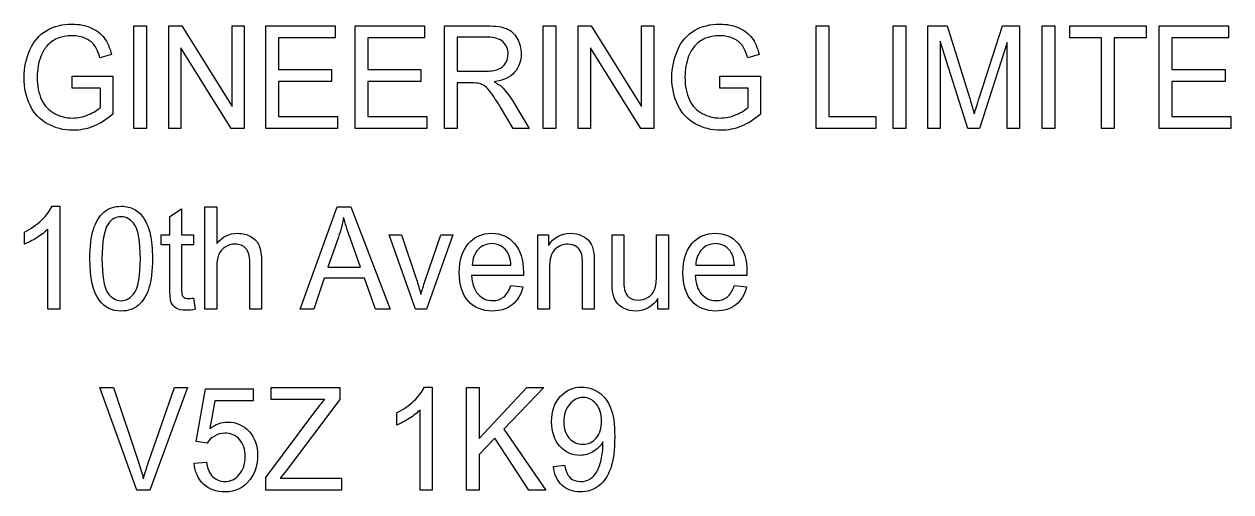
# Model space of a CAD drawing. Header units: millimetres. Extents: x 6 to 858, y 6 to 553.
# Drawn here: x 800.49 to 820.17, y 523.17 to 530.8 of the extents above; entities that cross this region are included whole.
import ezdxf

# ---------------------------------------------------------------- set-up
doc = ezdxf.new("R2010")
doc.units = ezdxf.units.MM
doc.layers.get('0').update_dxf_attribs({"linetype": 'CONTINUOUS'})

msp = doc.modelspace()

# ---------------------------------------------------------------- linework, layer by layer
at = {"color": 7}
for points in [[(802.281569, 529.096124), (802.281569, 530.77142), (802.488491, 530.77142), (802.488491, 529.096124)], [(802.851153, 529.096124), (802.851153, 530.77142), (803.063422, 530.77142), (803.884767, 529.456096), (803.884767, 530.77142), (804.08317, 530.77142), (804.08317, 529.096124), (803.870901, 529.096124), (803.049557, 530.412591), (803.049557, 529.096124)], [(804.435162, 529.096124), (804.435162, 530.77142), (805.565835, 530.77142), (805.565835, 530.573722), (804.642083, 530.573722), (804.642083, 530.060619), (805.507155, 530.060619), (805.507155, 529.864064), (804.642083, 529.864064), (804.642083, 529.293824), (805.602085, 529.293824), (805.602085, 529.096124)], [(805.892225, 529.096124), (805.892225, 530.77142), (807.022899, 530.77142), (807.022899, 530.573722), (806.099147, 530.573722), (806.099147, 530.060619), (806.964218, 530.060619), (806.964218, 529.864064), (806.099147, 529.864064), (806.099147, 529.293824), (807.059149, 529.293824), (807.059149, 529.096124)], [(808.957811, 529.096124), (808.957811, 530.77142), (809.164755, 530.77142), (809.164755, 529.096124)], [(809.527418, 529.096124), (809.527418, 530.77142), (809.739687, 530.77142), (810.561009, 529.456096), (810.561009, 530.77142), (810.759412, 530.77142), (810.759412, 529.096124), (810.547143, 529.096124), (809.725822, 530.412591), (809.725822, 529.096124)], [(813.404742, 529.096124), (813.404742, 530.77142), (813.611687, 530.77142), (813.611687, 529.293824), (814.381804, 529.293824), (814.381804, 529.096124)], [(814.663402, 529.096124), (814.663402, 530.77142), (814.870347, 530.77142), (814.870347, 529.096124)], [(817.090074, 529.096124), (817.090074, 530.77142), (817.297019, 530.77142), (817.297019, 529.096124)], [(818.059683, 529.096124), (818.059683, 530.573722), (817.544473, 530.573722), (817.544473, 530.77142), (818.783944, 530.77142), (818.783944, 530.573722), (818.266605, 530.573722), (818.266605, 529.096124)], [(819.000472, 529.096124), (819.000472, 530.77142), (820.131146, 530.77142), (820.131146, 530.573722), (819.207417, 530.573722), (819.207417, 530.060619), (820.072465, 530.060619), (820.072465, 529.864064), (819.207417, 529.864064), (819.207417, 529.293824), (820.167396, 529.293824), (820.167396, 529.096124)], [(804.996228, 526.145225), (805.596761, 527.820519), (805.819702, 527.820519), (806.45968, 526.145225), (806.223962, 526.145225), (806.041554, 526.652614), (805.387687, 526.652614), (805.21595, 526.145225)], [(801.566891, 526.971444)], [(801.76423, 526.971444)], [(807.798364, 526.868595)], [(811.44314, 526.868595)], [(807.705586, 523.194326), (807.705586, 524.86962), (807.912507, 524.86962), (807.912507, 524.03883), (808.689037, 524.86962), (808.96957, 524.86962), (808.313573, 524.190817), (808.998366, 523.194326), (808.72531, 523.194326), (808.168503, 524.042257), (807.912507, 523.77485), (807.912507, 523.194326)], [(809.908253, 524.321093)], [(803.265043, 523.633139)]]:
    msp.add_lwpolyline(points, close=True, dxfattribs=at)
for points in [[(807.348224, 529.096124), (807.348224, 530.77142), (808.041559, 530.77142)], [(815.228751, 529.096124), (815.228751, 530.77142), (815.54021, 530.77142), (815.910349, 529.585228)], [(816.06822, 529.605797), (816.442619, 530.77142), (816.720999, 530.77142), (816.720999, 529.096124), (816.521554, 529.096124), (816.521554, 530.498299), (816.067155, 529.096124), (815.880488, 529.096124), (815.428219, 530.522297), (815.428219, 529.096124), (815.228751, 529.096124)], [(808.050077, 530.586291), (807.555145, 530.586291), (807.555145, 530.03205)], [(801.917841, 530.302981), (801.731174, 530.248129)], [(812.477818, 530.302981), (812.291151, 530.248129)], [(807.555145, 530.03205), (807.999961, 530.03205)], [(801.278905, 529.753214), (801.278905, 529.949772), (801.94129, 529.951012), (801.94129, 529.329345)], [(807.795146, 529.840078), (807.555145, 529.840078), (807.555145, 529.096136), (807.348224, 529.096124)], [(811.838882, 529.753214), (811.838882, 529.949772), (812.501291, 529.951012), (812.501291, 529.329345)], [(801.738628, 529.441338), (801.738628, 529.753311), (801.278905, 529.753214)], [(812.298605, 529.441338), (812.298605, 529.753311), (811.838882, 529.753214)], [(808.45436, 529.552089), (808.726352, 529.096124), (808.466097, 529.096124), (808.259152, 529.444669)], [(800.951427, 527.827376), (801.075154, 527.827376), (801.075154, 526.145225)], [(803.442104, 526.145225), (803.442104, 527.820519), (803.634095, 527.820519), (803.634095, 527.219426)], [(802.870366, 526.500632), (802.870366, 527.198862), (802.729556, 527.198862), (802.729556, 527.35885), (802.870366, 527.35885), (802.870366, 527.659398), (803.061293, 527.782816), (803.061293, 527.35885), (803.254372, 527.35885), (803.254372, 527.198862), (803.061293, 527.198862), (803.061293, 526.489204)], [(801.075154, 526.145225), (800.883163, 526.145225), (800.883163, 527.455978)], [(800.499157, 527.207999), (800.499157, 527.406838)], [(805.619169, 527.32456), (805.447432, 526.833171)], [(805.447432, 526.833171), (805.977549, 526.833171), (805.814354, 527.297134)], [(806.875699, 526.145225), (806.444749, 527.358843), (806.647412, 527.358843), (806.89063, 526.632043)], [(807.034612, 526.618331), (807.286349, 527.358843), (807.483687, 527.358843), (807.05489, 526.145225), (806.875699, 526.145225)], [(808.868227, 526.145225), (808.868227, 527.358843), (809.041028, 527.358843), (809.041028, 527.186284)], [(810.078808, 526.606903), (810.078808, 527.358843), (810.270823, 527.358843), (810.270823, 526.685754)], [(810.805292, 526.70861), (810.805292, 527.358843), (810.997283, 527.358843), (810.997283, 526.145225), (810.825546, 526.145225)], [(804.364768, 526.914306), (804.364768, 526.145225), (804.172754, 526.145225), (804.172754, 526.914306)], [(807.798364, 526.868595), (808.430888, 526.868595)], [(809.788738, 526.89145), (809.788738, 526.145225), (809.596724, 526.145225), (809.596724, 526.883452)], [(811.44314, 526.868595), (812.075688, 526.868595)], [(803.634095, 526.809172), (803.634095, 526.145225), (803.442104, 526.145225)], [(808.633551, 526.75432), (808.633551, 526.699466), (807.788757, 526.699466)], [(809.060126, 526.808029), (809.060126, 526.145225), (808.868227, 526.145225)], [(812.27835, 526.75432), (812.27835, 526.699466), (811.433557, 526.699466)], [(808.428758, 526.536051), (808.627162, 526.509768)], [(808.429823, 526.536051), (808.428758, 526.536051)], [(812.073558, 526.536051), (812.271938, 526.509768)], [(812.074623, 526.536051), (812.073558, 526.536051)], [(803.254488, 526.329229), (803.254372, 526.329211)], [(803.254372, 526.329211), (803.282103, 526.147511)], [(810.825546, 526.145225), (810.825546, 526.323497)], [(802.332796, 523.194326), (801.726915, 524.86962), (801.95092, 524.86962), (802.35731, 523.652575)], [(802.523722, 523.652575), (802.946107, 524.86962), (803.157311, 524.86962), (802.545042, 523.194326), (802.332796, 523.194326)], [(805.396252, 524.671922), (804.523727, 524.671922), (804.523727, 524.86962), (805.643706, 524.86962), (805.643706, 524.671922), (804.765857, 523.509728), (804.670926, 523.392024), (805.669308, 523.392024), (805.669308, 523.194326), (804.433055, 523.194326)], [(807.020769, 524.876477), (807.144519, 524.876477), (807.144519, 523.194326)], [(803.479442, 523.961113), (803.299187, 523.986255), (803.450645, 524.846757), (804.22824, 524.846757), (804.22824, 524.650202), (803.604257, 524.650202), (803.519974, 524.199951)], [(804.433055, 523.194326), (804.433055, 523.400022), (805.234122, 524.47308)], [(807.144519, 523.194326), (806.952505, 523.194326), (806.952505, 524.505077)], [(806.568523, 524.257097), (806.568523, 524.455939)], [(809.930637, 523.941687), (809.930637, 523.982827)], [(803.265043, 523.633147), (803.466641, 523.651424)], [(809.122117, 523.581722), (809.306654, 523.599999)], [(809.123181, 523.581715), (809.122117, 523.581722)]]:
    msp.add_lwpolyline(points, dxfattribs=at)
for points in [[(800.865038, 530.697237), (800.984498, 530.765803), (801.122099, 530.800086), (801.27784, 530.800086)], [(801.27784, 530.800086), (801.390895, 530.800086), (801.49294, 530.780278), (801.583975, 530.740661)], [(808.041559, 530.77142), (808.180926, 530.77142), (808.286883, 530.756183), (808.35943, 530.72571)], [(811.425015, 530.697237), (811.544475, 530.765803), (811.682076, 530.800086), (811.837817, 530.800086)], [(811.837817, 530.800086), (811.950888, 530.800086), (812.052933, 530.780278), (812.143952, 530.740661)], [(800.589829, 530.381834), (800.653826, 530.523537), (800.745562, 530.628671), (800.865038, 530.697237)], [(801.278905, 530.610386), (801.184321, 530.610386), (801.102538, 530.594769), (801.033557, 530.563534)], [(801.494368, 530.565818), (801.429661, 530.59553), (801.35784, 530.610386), (801.278905, 530.610386)], [(801.583975, 530.740661), (801.675703, 530.701808), (801.747524, 530.647337), (801.799438, 530.577246)], [(801.799438, 530.577246), (801.851336, 530.507157), (801.890804, 530.415736), (801.917841, 530.302981)], [(808.303943, 530.509726), (808.25061, 530.560769), (808.165988, 530.586291), (808.050077, 530.586291)], [(808.35943, 530.72571), (808.431961, 530.695998), (808.489916, 530.64305), (808.533296, 530.566865)], [(811.149806, 530.381834), (811.213819, 530.523537), (811.305555, 530.628671), (811.425015, 530.697237)], [(811.838882, 530.610386), (811.744298, 530.610386), (811.662523, 530.594769), (811.593557, 530.563534)], [(812.054345, 530.565818), (811.989638, 530.59553), (811.917817, 530.610386), (811.838882, 530.610386)], [(812.143952, 530.740661), (812.235681, 530.701808), (812.307502, 530.647337), (812.359415, 530.577246)], [(812.359415, 530.577246), (812.411329, 530.507157), (812.450797, 530.415736), (812.477818, 530.302981)], [(800.494898, 529.92587), (800.494898, 530.088905), (800.526542, 530.240893), (800.589829, 530.381834)], [(800.866103, 530.4424), (800.824143, 530.392118), (800.791427, 530.336884), (800.767954, 530.276699)], [(801.033557, 530.563534), (800.964591, 530.533061), (800.908773, 530.492682), (800.866103, 530.4424)], [(801.643697, 530.449257), (801.608851, 530.498015), (801.559075, 530.536869), (801.494368, 530.565818)], [(801.731174, 530.248129), (801.707702, 530.333457), (801.678543, 530.4005), (801.643697, 530.449257)], [(808.385032, 530.314312), (808.385032, 530.393544), (808.358002, 530.458682), (808.303943, 530.509726)], [(808.533296, 530.566865), (808.576675, 530.49068), (808.598365, 530.406496), (808.598365, 530.314312)], [(811.054875, 529.92587), (811.054875, 530.088905), (811.086519, 530.240893), (811.149806, 530.381834)], [(811.42608, 530.4424), (811.38412, 530.392118), (811.351412, 530.336884), (811.327955, 530.276699)], [(811.593557, 530.563534), (811.524576, 530.533061), (811.46875, 530.492682), (811.42608, 530.4424)], [(812.203674, 530.449257), (812.168829, 530.498015), (812.119052, 530.536869), (812.054345, 530.565818)], [(812.291151, 530.248129), (812.267679, 530.333457), (812.23852, 530.4005), (812.203674, 530.449257)], [(800.767954, 530.276699), (800.728139, 530.173089), (800.708232, 530.060717), (800.708232, 529.939584)], [(808.343411, 530.163468), (808.371158, 530.209941), (808.385032, 530.260222), (808.385032, 530.314312)], [(808.598365, 530.314312), (808.598365, 530.195466), (808.562447, 530.095283), (808.49061, 530.013765)], [(811.327955, 530.276699), (811.288124, 530.173089), (811.268209, 530.060717), (811.268209, 529.939584)], [(807.999961, 530.03205), (808.094529, 530.03205), (808.16848, 530.042335), (808.221814, 530.062905)], [(808.49061, 530.013765), (808.418789, 529.932248), (808.307863, 529.880443), (808.157832, 529.85835)], [(808.221814, 530.062905), (808.275147, 530.084236), (808.31568, 530.117757), (808.343411, 530.163468)], [(800.590894, 529.479048), (800.526897, 529.612372), (800.494898, 529.761312), (800.494898, 529.92587)], [(800.708232, 529.939584), (800.708232, 529.790262), (800.732051, 529.665319), (800.77969, 529.564756)], [(807.910355, 529.832067), (807.886882, 529.837407), (807.848479, 529.840078), (807.795146, 529.840078)], [(808.00422, 529.787497), (807.973649, 529.80883), (807.942361, 529.823687), (807.910355, 529.832067)], [(808.109823, 529.675507), (808.070718, 529.728836), (808.035517, 529.766166), (808.00422, 529.787497)], [(808.157832, 529.85835), (808.212585, 529.830161), (808.254182, 529.802354), (808.282624, 529.774929)], [(811.150894, 529.479048), (811.086882, 529.612372), (811.054875, 529.761312), (811.054875, 529.92587)], [(811.268209, 529.939584), (811.268209, 529.790262), (811.292036, 529.665319), (811.339691, 529.564756)], [(808.259152, 529.444669), (808.198704, 529.545231), (808.148928, 529.622177), (808.109823, 529.675507)], [(808.282624, 529.774929), (808.343072, 529.715504), (808.400317, 529.641224), (808.45436, 529.552089)], [(815.910349, 529.585228), (815.944485, 529.474761), (815.96937, 529.392101), (815.985002, 529.337249)], [(815.985002, 529.337249), (816.00278, 529.398196), (816.030519, 529.487713), (816.06822, 529.605797)], [(800.874621, 529.172787), (800.749467, 529.243638), (800.654891, 529.345725), (800.590894, 529.479048)], [(800.77969, 529.564756), (800.828055, 529.464192), (800.898101, 529.389531), (800.98983, 529.340773)], [(801.544507, 529.32249), (801.629831, 529.359821), (801.694538, 529.399436), (801.738628, 529.441338)], [(811.434622, 529.172787), (811.309467, 529.243638), (811.214891, 529.345725), (811.150894, 529.479048)], [(811.339691, 529.564756), (811.38804, 529.464192), (811.458079, 529.389531), (811.549807, 529.340773)], [(812.104484, 529.32249), (812.189809, 529.359821), (812.254516, 529.399436), (812.298605, 529.441338)], [(800.98983, 529.340773), (801.081558, 529.292015), (801.178981, 529.267636), (801.282099, 529.267636)], [(801.282099, 529.267636), (801.371698, 529.267636), (801.459167, 529.285921), (801.544507, 529.32249)], [(801.94129, 529.329345), (801.839608, 529.242495), (801.734723, 529.176977), (801.626637, 529.13279)], [(811.549807, 529.340773), (811.641551, 529.292015), (811.738974, 529.267636), (811.842076, 529.267636)], [(811.842076, 529.267636), (811.931675, 529.267636), (812.019145, 529.285921), (812.104484, 529.32249)], [(812.501291, 529.329345), (812.399593, 529.242495), (812.294701, 529.176977), (812.186614, 529.13279)], [(801.293835, 529.067651), (801.140239, 529.067651), (801.000501, 529.102697), (800.874621, 529.172787)], [(801.626637, 529.13279), (801.51855, 529.089364), (801.407616, 529.067651), (801.293835, 529.067651)], [(811.853812, 529.067651), (811.700216, 529.067651), (811.560486, 529.102697), (811.434622, 529.172787)], [(812.186614, 529.13279), (812.078527, 529.089364), (811.967594, 529.067651), (811.853812, 529.067651)], [(800.780755, 527.603395), (800.86111, 527.68034), (800.918001, 527.755001), (800.951427, 527.827376)], [(801.793026, 527.7291), (801.868412, 527.794617), (801.962988, 527.827376), (802.076754, 527.827376)], [(802.076754, 527.827376), (802.160673, 527.827376), (802.234277, 527.809092), (802.297564, 527.772524)], [(801.623419, 527.449121), (801.66183, 527.570254), (801.718365, 527.663581), (801.793026, 527.7291)], [(802.074624, 527.657104), (801.986445, 527.657104), (801.916043, 527.617107), (801.86342, 527.537113)], [(802.298629, 527.521115), (802.238891, 527.611774), (802.164223, 527.657104), (802.074624, 527.657104)], [(802.297564, 527.772524), (802.360851, 527.736717), (802.41312, 527.684531), (802.45437, 527.615966)], [(805.703428, 527.644535), (805.683521, 527.537115), (805.655434, 527.430456), (805.619169, 527.32456)], [(805.814354, 527.297134), (805.764586, 527.438075), (805.72761, 527.553876), (805.703428, 527.644535)], [(800.499157, 527.406838), (800.606534, 527.460929), (800.7004, 527.526448), (800.780755, 527.603395)], [(800.883163, 527.455978), (800.836944, 527.408743), (800.776141, 527.361509), (800.700755, 527.314275)], [(801.566891, 526.971444), (801.566891, 527.169524), (801.585734, 527.32875), (801.623419, 527.449121)], [(801.86342, 527.537113), (801.797293, 527.435026), (801.76423, 527.24647), (801.76423, 526.971444)], [(802.389301, 526.971444), (802.389301, 527.247232), (802.359077, 527.430455), (802.298629, 527.521115)], [(802.45437, 527.615966), (802.495605, 527.548162), (802.527958, 527.465121), (802.551431, 527.366843)], [(800.700755, 527.314275), (800.626094, 527.26704), (800.558895, 527.231615), (800.499157, 527.207999)], [(802.551431, 527.366843), (802.574903, 527.269326), (802.586639, 527.137526), (802.586639, 526.971444)], [(803.634095, 527.219426), (803.723694, 527.330655), (803.836757, 527.386269), (803.973286, 527.386269)], [(803.973286, 527.386269), (804.057205, 527.386269), (804.130099, 527.368366), (804.191967, 527.33256)], [(804.191967, 527.33256), (804.253834, 527.297515), (804.297924, 527.248756), (804.324235, 527.186284)], [(807.736488, 527.21714), (807.834621, 527.329892), (807.961913, 527.386269), (808.118364, 527.386269)], [(808.118364, 527.386269), (808.269831, 527.386269), (808.393558, 527.331035), (808.489546, 527.220567)], [(809.041028, 527.186284), (809.124223, 527.319607), (809.244401, 527.386269), (809.401562, 527.386269)], [(809.401562, 527.386269), (809.469818, 527.386269), (809.532395, 527.372936), (809.589293, 527.346272)], [(809.589293, 527.346272), (809.646886, 527.320369), (809.689903, 527.286086), (809.718345, 527.243422)], [(809.718345, 527.243422), (809.746802, 527.20076), (809.766717, 527.150098), (809.77809, 527.091435)], [(811.381288, 527.21714), (811.479421, 527.329892), (811.606705, 527.386269), (811.763141, 527.386269)], [(811.763141, 527.386269), (811.914607, 527.386269), (812.038342, 527.331035), (812.134345, 527.220567)], [(803.666086, 527.033153), (803.644759, 526.979063), (803.634095, 526.904403), (803.634095, 526.809172)], [(803.772753, 527.161145), (803.722984, 527.129908), (803.687428, 527.087245), (803.666086, 527.033153)], [(803.933818, 527.209139), (803.876935, 527.209139), (803.823247, 527.193141), (803.772753, 527.161145)], [(804.109837, 527.138289), (804.068587, 527.185523), (804.009914, 527.209139), (803.933818, 527.209139)], [(804.172754, 526.914306), (804.172754, 527.017155), (804.151781, 527.091816), (804.109837, 527.138289)], [(804.324235, 527.186284), (804.351257, 527.123814), (804.364768, 527.033154), (804.364768, 526.914306)], [(807.589289, 526.741749), (807.589289, 526.945924), (807.638355, 527.104387), (807.736488, 527.21714)], [(807.897554, 527.122291), (807.837816, 527.059057), (807.804752, 526.974491), (807.798364, 526.868595)], [(808.120494, 527.21714), (808.032315, 527.21714), (807.958001, 527.185523), (807.897554, 527.122291)], [(808.358365, 527.098292), (808.297207, 527.177524), (808.217917, 527.21714), (808.120494, 527.21714)], [(808.430888, 526.868595), (808.4224, 526.970682), (808.398226, 527.047248), (808.358365, 527.098292)], [(808.489546, 527.220567), (808.585549, 527.110101), (808.633551, 526.954685), (808.633551, 526.75432)], [(809.148668, 527.124575), (809.08964, 527.068961), (809.060126, 526.963445), (809.060126, 526.808029)], [(809.360936, 527.207999), (809.279146, 527.207999), (809.20839, 527.180191), (809.148668, 527.124575)], [(809.49427, 527.170286), (809.456569, 527.195428), (809.412125, 527.207999), (809.360936, 527.207999)], [(809.57427, 527.070866), (809.559301, 527.112768), (809.532634, 527.145908), (809.49427, 527.170286)], [(809.596724, 526.883452), (809.596724, 526.967256), (809.589239, 527.029727), (809.57427, 527.070866)], [(809.77809, 527.091435), (809.785189, 527.053343), (809.788738, 526.986681), (809.788738, 526.89145)], [(811.234089, 526.741749), (811.234089, 526.945924), (811.283155, 527.104387), (811.381288, 527.21714)], [(811.542353, 527.122291), (811.482616, 527.059057), (811.449545, 526.974491), (811.44314, 526.868595)], [(811.765294, 527.21714), (811.677115, 527.21714), (811.602801, 527.185523), (811.542353, 527.122291)], [(812.003141, 527.098292), (811.941999, 527.177524), (811.862717, 527.21714), (811.765294, 527.21714)], [(812.075688, 526.868595), (812.0672, 526.970682), (812.043018, 527.047248), (812.003141, 527.098292)], [(812.134345, 527.220567), (812.230349, 527.110101), (812.27835, 526.954685), (812.27835, 526.75432)], [(801.721568, 526.290355), (801.61845, 526.429774), (801.566891, 526.656804), (801.566891, 526.971444)], [(801.76423, 526.971444), (801.76423, 526.696419), (801.794099, 526.513195), (801.853836, 526.421774)], [(802.298629, 526.422917), (802.359077, 526.514339), (802.389301, 526.697181), (802.389301, 526.971444)], [(802.586639, 526.971444), (802.586639, 526.774888), (802.567789, 526.616044), (802.530088, 526.494911)], [(807.734359, 526.281214), (807.637646, 526.39092), (807.589289, 526.544431), (807.589289, 526.741749)], [(807.788757, 526.699466), (807.795856, 526.566144), (807.831057, 526.464057), (807.894359, 526.393204)], [(810.270823, 526.685754), (810.270823, 526.578333), (810.274758, 526.505958), (810.282628, 526.468628)], [(810.773278, 526.470914), (810.79462, 526.525766), (810.805292, 526.604998), (810.805292, 526.70861)], [(811.379159, 526.281214), (811.282445, 526.39092), (811.234089, 526.544431), (811.234089, 526.741749)], [(811.433557, 526.699466), (811.440656, 526.566144), (811.475856, 526.464057), (811.539159, 526.393204)], [(802.530088, 526.494911), (802.492403, 526.374539), (802.435875, 526.281214), (802.360504, 526.214934)], [(802.893839, 526.257223), (802.87819, 526.296077), (802.870366, 526.377214), (802.870366, 526.500632)], [(803.061293, 526.489204), (803.061293, 526.430543), (803.064534, 526.392832), (803.071015, 526.37607)], [(806.89063, 526.632043), (806.916942, 526.553573), (806.941116, 526.472056), (806.963153, 526.387491)], [(806.963153, 526.387491), (806.980221, 526.451485), (807.004041, 526.528432), (807.034612, 526.618331)], [(808.31142, 526.346353), (808.361204, 526.385968), (808.400672, 526.449201), (808.429823, 526.536051)], [(808.627162, 526.509768), (808.595865, 526.385588), (808.53791, 526.289214), (808.453296, 526.220648)], [(810.090614, 526.414917), (810.082744, 526.455295), (810.078808, 526.519291), (810.078808, 526.606903)], [(810.282628, 526.468628), (810.294665, 526.414536), (810.32026, 526.371873), (810.359411, 526.340639)], [(810.666611, 526.34178), (810.717105, 526.373778), (810.75266, 526.416823), (810.773278, 526.470914)], [(811.95622, 526.346353), (812.005989, 526.385968), (812.045456, 526.449201), (812.074623, 526.536051)], [(812.271938, 526.509768), (812.240657, 526.385588), (812.182702, 526.289214), (812.098072, 526.220648)], [(802.076754, 526.116656), (801.925997, 526.116656), (801.807602, 526.174555), (801.721568, 526.290355)], [(801.853836, 526.421774), (801.914284, 526.331114), (801.98859, 526.285785), (802.076754, 526.285785)], [(802.076754, 526.285785), (802.164933, 526.285785), (802.238891, 526.331495), (802.298629, 526.422917)], [(802.974904, 526.16466), (802.936493, 526.188276), (802.909471, 526.21913), (802.893839, 526.257223)], [(803.071015, 526.37607), (803.078114, 526.359311), (803.089132, 526.345978), (803.104071, 526.336073)], [(803.104071, 526.336073), (803.119719, 526.32617), (803.141764, 526.321218), (803.170205, 526.321218)], [(803.170205, 526.321218), (803.191548, 526.321218), (803.219642, 526.323888), (803.254488, 526.329229)], [(808.129012, 526.117799), (807.963333, 526.117799), (807.831782, 526.172271), (807.734359, 526.281214)], [(807.894359, 526.393204), (807.957646, 526.322353), (808.036574, 526.286928), (808.131142, 526.286928)], [(808.131142, 526.286928), (808.201543, 526.286928), (808.261636, 526.306736), (808.31142, 526.346353)], [(810.149295, 526.261788), (810.121548, 526.303688), (810.101988, 526.354731), (810.090614, 526.414917)], [(810.278346, 526.158939), (810.220753, 526.186364), (810.177736, 526.220647), (810.149295, 526.261788)], [(810.359411, 526.340639), (810.398531, 526.310165), (810.446888, 526.294928), (810.504481, 526.294928)], [(810.825546, 526.323497), (810.737367, 526.186365), (810.617544, 526.117799), (810.466078, 526.117799)], [(810.504481, 526.294928), (810.562089, 526.294928), (810.616132, 526.310545), (810.666611, 526.34178)], [(811.773812, 526.117799), (811.608133, 526.117799), (811.476582, 526.172271), (811.379159, 526.281214)], [(811.539159, 526.393204), (811.602446, 526.322353), (811.681374, 526.286928), (811.775942, 526.286928)], [(811.775942, 526.286928), (811.846343, 526.286928), (811.906436, 526.306736), (811.95622, 526.346353)], [(802.360504, 526.214934), (802.285828, 526.149415), (802.191245, 526.116656), (802.076754, 526.116656)], [(803.137034, 526.129234), (803.067342, 526.129234), (803.013299, 526.141043), (802.974904, 526.16466)], [(803.282103, 526.147511), (803.22806, 526.135326), (803.179704, 526.129234), (803.137034, 526.129234)], [(808.453296, 526.220648), (808.368666, 526.152082), (808.260571, 526.117799), (808.129012, 526.117799)], [(810.466078, 526.117799), (810.399241, 526.117799), (810.336664, 526.131512), (810.278346, 526.158939)], [(812.098072, 526.220648), (812.013458, 526.152082), (811.905371, 526.117799), (811.773812, 526.117799)], [(806.850121, 524.652494), (806.930476, 524.729441), (806.987359, 524.804102), (807.020769, 524.876477)], [(809.234108, 524.721052), (809.327981, 524.824664), (809.445312, 524.87647), (809.586099, 524.87647)], [(809.586099, 524.87647), (809.687797, 524.87647), (809.780598, 524.847138), (809.864502, 524.788475)], [(805.234122, 524.47308), (805.291005, 524.549265), (805.345048, 524.615545), (805.396252, 524.671922)], [(809.094385, 524.310801), (809.094385, 524.480692), (809.140959, 524.617443), (809.234108, 524.721052)], [(809.608506, 524.706205), (809.523182, 524.706205), (809.448869, 524.668875), (809.385566, 524.594214)], [(809.819711, 524.602212), (809.761393, 524.671541), (809.690991, 524.706205), (809.608506, 524.706205)], [(809.864502, 524.788475), (809.949132, 524.729814), (810.013137, 524.646012), (810.056517, 524.537068)], [(806.568523, 524.455939), (806.6759, 524.51003), (806.769766, 524.575548), (806.850121, 524.652494)], [(806.952505, 524.505077), (806.906286, 524.457843), (806.845491, 524.410609), (806.770121, 524.363374)], [(809.385566, 524.594214), (809.322279, 524.519552), (809.290635, 524.422798), (809.290635, 524.303951)], [(809.908253, 524.321093), (809.908253, 524.439179), (809.878739, 524.532886), (809.819711, 524.602212)], [(810.056517, 524.537068), (810.100606, 524.428886), (810.122651, 524.271946), (810.122651, 524.066249)], [(803.519974, 524.199951), (803.613848, 524.270042), (803.712344, 524.305087), (803.815461, 524.305087)], [(803.815461, 524.305087), (803.951989, 524.305087), (804.067182, 524.254425), (804.161041, 524.1531)], [(806.770121, 524.363374), (806.695444, 524.31614), (806.628245, 524.280715), (806.568523, 524.257097)], [(809.228783, 523.913118), (809.139184, 524.013681), (809.094385, 524.146242), (809.094385, 524.310801)], [(809.290635, 524.303951), (809.290635, 524.197293), (809.320504, 524.110442), (809.380242, 524.043401)], [(809.82184, 524.043401), (809.879448, 524.110442), (809.908253, 524.203007), (809.908253, 524.321093)], [(803.59678, 524.077676), (803.547011, 524.047965), (803.507899, 524.00911), (803.479442, 523.961113)], [(803.764257, 524.123387), (803.70239, 524.123387), (803.646564, 524.10815), (803.59678, 524.077676)], [(804.005323, 524.021681), (803.944165, 524.089485), (803.86381, 524.123387), (803.764257, 524.123387)], [(804.161041, 524.1531), (804.254914, 524.051773), (804.301851, 523.921498), (804.301851, 523.762274)], [(804.098124, 523.743989), (804.098124, 523.861313), (804.06719, 523.953877), (804.005323, 524.021681)], [(809.557303, 523.762274), (809.427889, 523.762274), (809.318382, 523.812555), (809.228783, 523.913118)], [(809.380242, 524.043401), (809.44069, 523.977119), (809.515003, 523.943979), (809.603182, 523.943979)], [(809.603182, 523.943979), (809.692071, 523.943979), (809.764957, 523.977119), (809.82184, 524.043401)], [(809.930637, 523.982827), (809.892242, 523.917308), (809.839618, 523.863979), (809.772766, 523.82284)], [(809.90184, 523.690278), (809.921038, 523.772556), (809.930637, 523.85636), (809.930637, 523.941687)], [(810.122651, 524.066249), (810.122651, 523.852171), (810.100961, 523.681518), (810.057582, 523.554289)], [(804.002105, 523.446869), (804.066118, 523.521529), (804.098124, 523.620569), (804.098124, 523.743989)], [(804.301851, 523.762274), (804.301851, 523.610667), (804.260609, 523.479629), (804.178124, 523.369161)], [(809.772766, 523.82284), (809.706639, 523.782462), (809.634818, 523.762274), (809.557303, 523.762274)], [(809.830382, 523.493723), (809.858823, 523.542481), (809.882643, 523.607999), (809.90184, 523.690278)], [(802.35731, 523.652575), (802.390026, 523.555059), (802.41741, 523.463637), (802.439463, 523.37831)], [(802.439463, 523.37831), (802.463629, 523.469731), (802.491716, 523.561153), (802.523722, 523.652575)], [(803.418655, 523.293738), (803.329056, 523.379065), (803.277852, 523.492199), (803.265043, 523.633139)], [(803.466641, 523.651424), (803.48161, 523.54629), (803.516101, 523.467058), (803.570113, 523.413729)], [(809.262904, 523.274312), (809.185388, 523.347448), (809.138814, 523.449916), (809.123181, 523.581715)], [(809.306654, 523.599999), (809.322287, 523.507055), (809.352148, 523.439632), (809.396237, 523.397731)], [(809.720521, 523.378302), (809.76532, 523.407254), (809.801941, 523.445727), (809.830382, 523.493723)], [(810.057582, 523.554289), (810.014202, 523.427823), (809.949487, 523.33145), (809.863438, 523.265169)], [(803.767452, 523.165749), (803.625229, 523.165749), (803.508964, 523.208412), (803.418655, 523.293738)], [(803.570113, 523.413729), (803.624867, 523.361162), (803.690646, 523.334878), (803.767452, 523.334878)], [(803.767452, 523.334878), (803.85989, 523.334878), (803.938108, 523.372208), (804.002105, 523.446869)], [(804.178124, 523.369161), (804.077846, 523.233553), (803.940955, 523.165749), (803.767452, 523.165749)], [(809.396237, 523.397731), (809.440327, 523.355829), (809.496863, 523.334878), (809.565844, 523.334878)], [(809.565844, 523.334878), (809.624872, 523.334878), (809.676431, 523.349353), (809.720521, 523.378302)], [(809.56265, 523.165749), (809.440335, 523.165749), (809.340419, 523.201937), (809.262904, 523.274312)], [(809.863438, 523.265169), (809.778113, 523.198889), (809.677851, 523.165749), (809.56265, 523.165749)]]:
    msp.add_open_spline(points, degree=3, dxfattribs=at)

doc.saveas('drawing.dxf')
